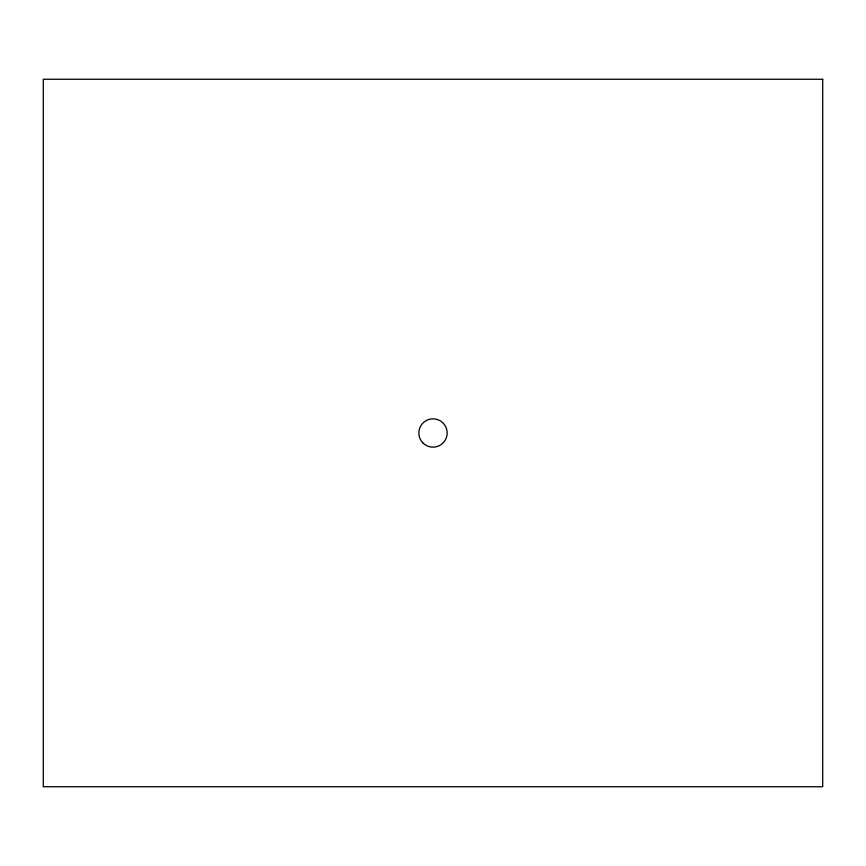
<?xml version="1.0" encoding="UTF-8"?>
<svg xmlns="http://www.w3.org/2000/svg" width="866" height="866" viewBox="0 0 866 866"><rect width="100%" height="100%" fill="white"/><g stroke="black" fill="none" stroke-linecap="round" stroke-linejoin="round"><path stroke-width="1.3" d="M822.7 79.261L43.3 79.261L43.3 786.739L822.7 786.739L822.7 79.261M422.998 443.002A14.148 14.148 0 0 0 446.672 436.659A14.148 14.148 0 0 0 429.341 419.328A14.148 14.148 0 0 0 422.998 443.002"/></g></svg>
